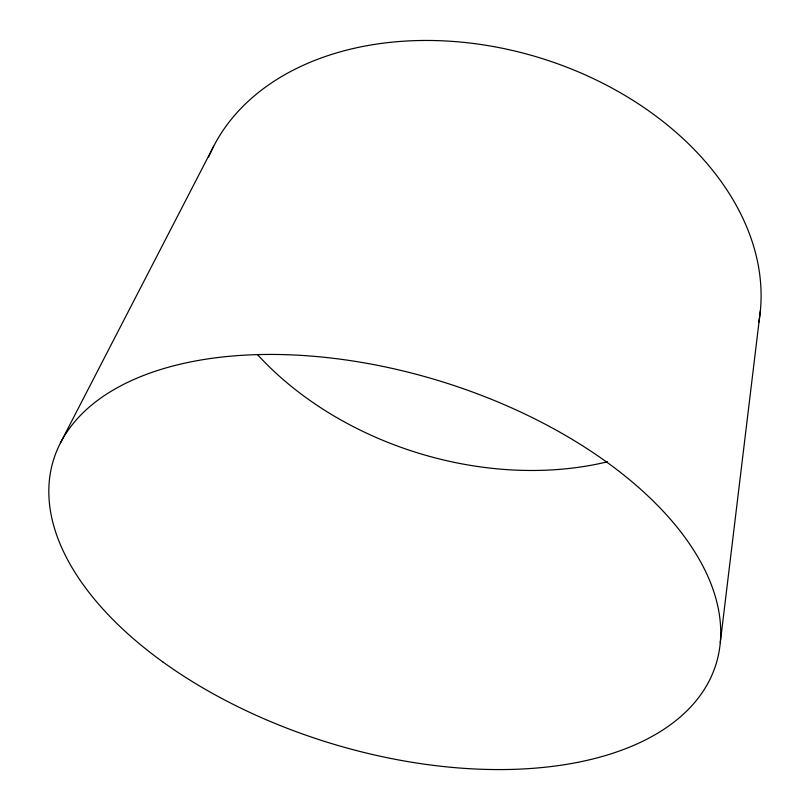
<?xml version="1.0" encoding="UTF-8"?>
<svg xmlns="http://www.w3.org/2000/svg" width="810" height="810" viewBox="0 0 810 810"><rect width="100%" height="100%" fill="white"/><g stroke="black" fill="none" stroke-linecap="round" stroke-linejoin="round"><path stroke-width="1.21" d="M720.272 642.684L760.357 310.827M60.386 443.04L213.648 146.286M607.581 461.781A288.137 206.752 17.1 0 1 257.671 354.82M208.696 156.907A288.137 206.752 17.1 0 1 537.536 57.145A288.137 206.752 17.1 0 1 758.747 322.481M162.709 661.831A346.65 189.186 17.1 0 0 714.137 669.698A346.65 189.186 17.1 0 0 277.455 354.486A346.65 189.186 17.1 0 0 162.709 661.831"/></g></svg>
